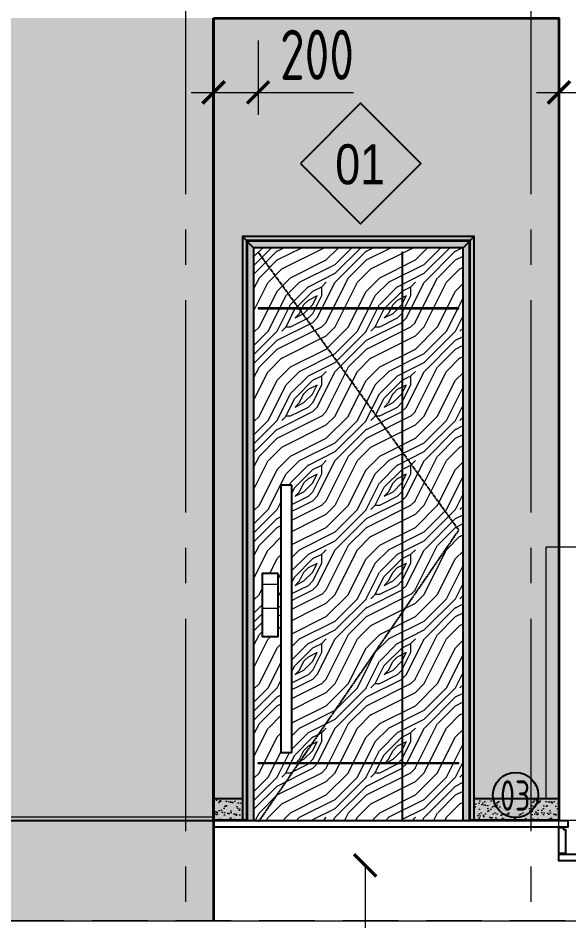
# Model space of a CAD drawing. Header units: millimetres. Extents: x -30697 to 201471, y -29614 to 19378.
# Drawn here: x 181361 to 183834, y 0 to 4050 of the extents above; entities that cross this region are included whole.
import ezdxf
from ezdxf.enums import TextEntityAlignment as Align

# ---------------------------------------------------------------- set-up
doc = ezdxf.new("R2010")
doc.units = ezdxf.units.MM
doc.header["$MEASUREMENT"] = 0
doc.header["$PDMODE"] = 1
for name, pattern in [('1735 X DT-5BR-ELE_04$0$DASHED', [0.75, 0.5, -0.25]), ('1735 X DT-5BR-ELE_04$0$DOT', [6.35, 0, -6.35]), ('1735 X DT-5BR-ELE_04$0$HIDDEN', [0.375, 0.25, -0.125]), ('1735 X DT-5BR-ELE_04$0$LXA-174-RMC-JD-410-DD$0$HIDDEN', [0.375, 0.25, -0.125]), ('CENTER', [2, 1.25, -0.25, 0.25, -0.25]), ('CENTER2', [28.575, 19.05, -3.175, 3.175, -3.175])]:
    doc.linetypes.add(name, pattern=pattern)
for name, color, linetype, lineweight in [('03--GRID', 252, 'CENTER2', 5), ('05--LEADER', 8, 'Continuous', 13), ('05--TEXT-2', 2, 'Continuous', 25), ('07--DIM-2', 2, 'Continuous', 25), ('08--TAG REF', 7, 'Continuous', 25), ('1735 X DT-5BR-ELE_04$0$04--HATCH WALL FINISH', 8, 'Continuous', 13), ('1735 X DT-5BR-ELE_04$0$04--HATCH-2', 8, 'Continuous', 9), ('1735 X DT-5BR-ELE_04$0$06--LINE-1', 9, 'Continuous', 18), ('1735 X DT-5BR-ELE_04$0$06--LINE-2', 2, 'Continuous', 25), ('1735 X DT-5BR-ELE_04$0$06--LINE-3', 3, 'Continuous', 35), ('1735 X DT-5BR-ELE_04$0$07--DIM-2', 2, 'Continuous', 25), ('1735 X DT-5BR-ELE_04$0$ID-HATCH-1', 252, 'Continuous', 0), ('1735 X DT-5BR-ELE_04$0$L--DOORS-2', 2, 'Continuous', 25), ('1735 X DT-5BR-ELE_04$0$L--STAIRS-2', 2, 'Continuous', 25), ('1735 X DT-5BR-ELE_04$0$L--STAIRS-HID', 9, '1735 X DT-5BR-ELE_04$0$HIDDEN', 18), ('1735 X DT-5BR-ELE_04$0$M--TILING-2', 9, 'Continuous', 18), ('1735 X DT-5BR-ELE_04$0$W--ELV-1', 250, '1735 X DT-5BR-ELE_04$0$DASHED', 9), ('1735 X DT-5BR-ELE_04$0$Z--GROOVES', 7, 'Continuous', 9), ('1735 X DT-5BR-ELE_04$0$Z--GROOVES-DUMMY.', 252, 'Continuous', 9)]:
    doc.layers.add(name, color=color, linetype=linetype, lineweight=lineweight)
for name, color, linetype in [('08--WINREF-1', 8, 'Continuous'), ('1735 X DT-5BR-ELE_04$0$0-External Skerting', 1, 'Continuous'), ('1735 X DT-5BR-ELE_04$0$LXA-174-RMC-JD-410-DD$0$MMAC-HIDDEN', 8, '1735 X DT-5BR-ELE_04$0$LXA-174-RMC-JD-410-DD$0$HIDDEN'), ('1735 X DT-5BR-ELE_04$0$Wipeout', 253, '1735 X DT-5BR-ELE_04$0$DOT'), ('1735 X DT-5BR-ELE_04$0$X--Granite', 8, 'Continuous'), ('DOOR NOS.', 9, 'CENTER')]:
    doc.layers.add(name, color=color, linetype=linetype)
doc.layers.add('1735 X DT-5BR-ELE_04$0$00--ORIGIN', color=6, linetype='Continuous', lineweight=0, plot=False)
doc.layers.add('1735 X DT-5BR-ELE_04$0$L--SHADE-1', color=7, linetype='Continuous', lineweight=20, true_color=0xf5f5f5)
doc.styles.add('Ariel', font='arial.ttf', dxfattribs={"width": 0.8})
doc.styles.add('format font', font='arial.ttf')
doc.styles.add('ISO', font='isocp2.shx', dxfattribs={"width": 0.8})
doc.dimstyles.new('1-100_AR', dxfattribs={"dimtxt": 225, "dimasz": 100, "dimexe": 100, "dimexo": 100, "dimgap": 0, "dimtad": 0, "dimzin": 12, "dimdsep": 46, "dimtxsty": 'ISO', "dimblk": 'ARCHTICK', "dimcen": 100, "dimdle": 100, "dimclrd": 8, "dimclre": 9, "dimclrt": 2, "dimadec": 0, "dimazin": 0, "dimtfac": 1, "dimtmove": 0, "dimatfit": 2, "dimldrblk": 'ARCHTICK', "dimfxl": 1, "dimtvp": 0.75, "dimtolj": 1, "dimtzin": 12, "dimlwd": 9, "dimlwe": 9, "dimarcsym": 0})
doc.dimstyles.new('Copy of 1-100_AR LEADER', dxfattribs={"dimtxt": 200, "dimasz": 100, "dimexe": 100, "dimexo": 100, "dimgap": 0, "dimtad": 0, "dimdec": 0, "dimzin": 12, "dimdsep": 46, "dimtxsty": 'ISO', "dimcen": 150, "dimdle": 100, "dimclrd": 8, "dimclre": 9, "dimclrt": 2, "dimadec": 0, "dimazin": 0, "dimtfac": 1, "dimtdec": 0, "dimtmove": 0, "dimatfit": 2, "dimfxl": 1, "dimtvp": 0.75, "dimtolj": 1, "dimtzin": 12, "dimlwd": 9, "dimlwe": 9, "dimarcsym": 0})

# ---------------------------------------------------------------- blocks, each defined once
blk = doc.blocks.new('*U515')
at = {"layer": '1735 X DT-5BR-ELE_04$0$Z--GROOVES-DUMMY.', "ltscale": 25, "transparency": 33554623}
h = blk.add_hatch(color=256, dxfattribs=at)
h.dxf.hatch_style = 1
h.paths.add_polyline_path([(0, 15), (0, 0), (950, 0), (950, 15)])
at = {"layer": '1735 X DT-5BR-ELE_04$0$Z--GROOVES', "ltscale": 25}
blk.add_lwpolyline([(0, 15), (0, 0), (950, 0), (950, 15)], close=True, dxfattribs=at)
blk = doc.blocks.new('*U528')
for points in [[(290, 150), (-7, 150), (-10, 147), (-10, 120), (290, 120)], [(10, 119), (10, 109.8), (0, 109.8), (0, 2), (30, 2), (30, 119)]]:
    blk.add_lwpolyline(points, close=True)
blk = doc.blocks.new('*U530')
for points in [[(1580, 150), (-7, 150), (-10, 147), (-10, 120), (1580, 120)], [(10, 119), (10, 109.8), (0, 109.8), (0, 2), (30, 2), (30, 119)]]:
    blk.add_lwpolyline(points, close=True)
blk = doc.blocks.new('1735 X DT-5BR-ELE_04$0$MAJLIS DOOR FRONT')
at = {"layer": '1735 X DT-5BR-ELE_04$0$04--HATCH WALL FINISH'}
h = blk.add_hatch(dxfattribs=at)
h.set_pattern_fill('WOOD8', color=251, scale=120, pattern_type=2)
h.set_pattern_definition([(349.6952, (-1039.443, 8343.477), (720.000115, -119.999385), [13.4164, -1328.2243]), (360, (-1026.24, 8341.08), (120, 120), [13.2, -106.8]), (18.4349, (-1013.043, 8341.077), (240.00005, 119.9998), [11.3842, -368.089]), (172.875, (-1002.243, 8344.677), (840.000046, -119.999794), [9.6748, -957.7962]), (174.8056, (-1011.843, 8345.877), (1200.00008, -119.999427), [13.2545, -1312.1888]), (194.0362, (-1025.043, 8347.077), (-360.00007, -119.99977), [14.8432, -479.9294]), (9.4623, (-1029.843, 8343.477), (600.00009, 119.999777), [7.2994, -722.6322]), (353.6598, (-1022.643, 8344.677), (-959.999928, 120.00019), [10.8665, -1075.7797]), (185.7106, (-1011.843, 8343.477), (-1079.99993, -120.000158), [12.0599, -1193.9252]), (168.6901, (-1023.843, 8342.277), (480.00009, -119.99972), [6.1188, -605.7635]), (354.8056, (-1050.243, 8342.277), (-1200.00008, 119.999427), [13.2545, -1312.1888]), (348.6901, (-1037.043, 8341.077), (-480.00009, 119.99972), [12.2376, -599.6447]), (360, (-1025.04, 8338.68), (120, 120), [14.4, -105.6]), (20.556, (-1010.643, 8338.677), (600.00022, 239.99952), [10.2528, -1015.0277]), (3.8141, (-1001.043, 8342.2774), (1679.999921, 120.000735), [18.04, -1785.9556]), (354.8056, (-983.043, 8343.477), (-1200.00008, 119.999427), [13.2545, -1312.1888]), (360, (-969.84, 8342.28), (120, 120), [13.2, -106.8]), (5.1944, (-1076.643, 8342.277), (1200.00008, 119.999427), [13.2545, -1312.1888]), (354.8056, (-1063.443, 8343.477), (-1200.00008, 119.999427), [13.2545, -1312.1888]), (360, (-1076.64, 8344.68), (120, 120), [7.2, -112.8]), (5.1944, (-1069.443, 8344.677), (1200.00008, 119.999427), [13.2545, -1312.1888]), (360, (-1056.24, 8345.88), (120, 120), [12, -108]), (10.3048, (-1044.243, 8345.877), (-720.000115, -119.999385), [13.4164, -1328.2243]), (5.1944, (-1031.043, 8348.277), (1200.00008, 119.999427), [13.2545, -1312.1888]), (354.8056, (-1017.843, 8349.477), (-1200.00008, 119.999427), [13.2545, -1312.1888]), (354.8056, (-1004.643, 8348.277), (-1200.00008, 119.999427), [13.2545, -1312.1888]), (351.8699, (-991.443, 8347.077), (-719.999973, 119.999923), [16.9705, -831.5575]), (360, (-974.64, 8344.68), (120, 120), [18, -102]), (347.4712, (-979.443, 8272.677), (600.000038, -119.999952), [11.0634, -1095.2819]), (354.2894, (-968.643, 8270.277), (-1079.99993, 120.000158), [12.0599, -1193.9252]), (8.1301, (-979.443, 8272.677), (719.999973, 119.999923), [8.4853, -840.0428]), (9.4623, (-971.043, 8273.877), (600.00009, 119.999777), [14.5986, -715.3328]), (360, (-1076.64, 8276.28), (120, 120), [14.4, -105.6]), (350.5377, (-1062.243, 8276.277), (-600.00009, 119.999777), [7.2994, -722.6322]), (201.8014, (-1055.043, 8275.077), (360.00003, 119.99999), [6.4622, -639.7576]), (192.9946, (-1061.043, 8272.677), (1080.000092, 239.999709), [16.01, -1584.9896]), (352.875, (-966.243, 8272.677), (-840.000046, 119.999794), [9.6748, -957.7962]), (7.125, (-966.243, 8272.677), (840.000046, 119.999794), [9.6748, -957.7962]), (360, (-1076.64, 8273.88), (120, 120), [9.6, -110.4]), (194.0362, (-1067.043, 8273.877), (-360.00007, -119.99977), [9.8954, -484.8773]), (356.6335, (-1050.243, 8277.4774), (-1919.999919, 120.001316), [20.4353, -2023.0912]), (357.7094, (-1029.843, 8276.2774), (-2880.0000155, 119.9994904), [30.024, -2972.375]), (3.1798, (-999.843, 8275.0774), (2040.00006, 119.998925), [21.6334, -2141.6975]), (9.4623, (-978.243, 8276.277), (600.00009, 119.999777), [21.898, -708.0336]), (10.3048, (-1076.643, 8265.477), (-720.000115, -119.999385), [13.4164, -1328.2243]), (15.9454, (-1063.443, 8267.877), (-480.000015, -119.999987), [17.4722, -856.141]), (360, (-1046.64, 8272.68), (120, 120), [15.6, -104.4]), (351.8699, (-1031.043, 8272.677), (-719.999973, 119.999923), [16.9705, -831.5575]), (3.5763, (-1014.243, 8270.2774), (1800.0000785, 119.998886), [19.2374, -1904.5088]), (351.2538, (-995.043, 8271.477), (839.99992, -120.000504), [15.7835, -1562.57]), (345.9638, (-979.443, 8269.077), (-360.00007, 119.99977), [14.8432, -479.9294]), (360, (-965.04, 8265.48), (120, 120), [8.4, -111.6]), (174.8056, (-1050.243, 8277.477), (1200.00008, -119.999427), [26.5088, -1298.9345]), (355.2364, (-1076.643, 8284.677), (-1320.000114, 119.998984), [28.8998, -1416.0916]), (360, (-1047.84, 8282.28), (120, 120), [27.6, -92.4]), (4.0856, (-1020.243, 8282.277), (1560.000018, 119.999536), [33.6856, -1650.5946]), (360, (-986.64, 8284.68), (120, 120), [30, -90]), (7.125, (-1076.643, 8259.477), (840.000046, 119.999794), [29.0242, -938.4468]), (6.3402, (-1047.843, 8263.077), (959.999928, 120.00019), [21.733, -1064.9132]), (357.5104, (-1026.243, 8265.4774), (-2639.9999376, 120.002144), [27.626, -2734.9814]), (353.4802, (-998.6432, 8264.2774), (-3119.999975, 359.999943), [42.2734, -4185.0662]), (3.0128, (-1076.643, 8337.4774), (2160.0000014, 120.0004926), [22.8316, -2260.3242]), (351.8699, (-1053.843, 8338.677), (-719.999973, 119.999923), [25.4558, -823.0723]), (357.6141, (-1028.643, 8335.0774), (-2760.000063, 119.9979325), [28.825, -2853.6739]), (10.6197, (-999.843, 8333.8774), (-1319.9998086, -240.00097), [19.5346, -1933.9238]), (360, (-980.64, 8337.48), (120, 120), [24, -96]), (356.8202, (-1076.643, 8351.8774), (-2040.00006, 119.998925), [21.6334, -2141.6975]), (6.009, (-1055.043, 8350.6774), (-1199.99997, -119.999918), [22.926, -2269.6708]), (6.7098, (-1032.243, 8353.0774), (-1080.00012, -119.999266), [20.5406, -2033.5284]), (354.2894, (-1011.843, 8355.477), (-1079.99993, 120.000158), [24.1198, -1181.8654]), (347.9052, (-987.843, 8353.077), (-1079.999832, 240.000808), [17.1814, -1700.9572]), (9.4623, (-971.043, 8349.477), (600.00009, 119.999777), [14.5986, -715.3328]), (3.8141, (-1076.643, 8329.0774), (1679.999921, 120.000735), [18.04, -1785.9556]), (347.1957, (-1058.643, 8330.2774), (-1559.9997416, 360.0008865), [27.0732, -2680.2502]), (360, (-1032.24, 8324.28), (120, 120), [30, -90]), (5.4403, (-1002.243, 8324.2774), (-1320.0000375, -119.9992045), [25.314, -2506.0888]), (6.7098, (-977.043, 8326.6774), (-1080.00012, -119.999266), [20.5406, -2033.5284]), (360, (-1076.64, 8360.28), (120, 120), [20.4, -99.6]), (8.1301, (-1056.243, 8360.277), (719.999973, 119.999923), [33.9412, -814.587]), (357.6141, (-1022.643, 8365.0774), (-2760.000063, 119.9979325), [28.825, -2853.6739]), (354.4725, (-993.8432, 8363.8774), (2520.0002063, -239.9982456), [37.3738, -3700.005]), (6.8428, (-1076.643, 8251.0774), (-2039.999924, -240.0009598), [30.2153, -2991.3076]), (360, (-1046.64, 8254.68), (120, 120), [33.6, -86.4]), (356.3478, (-1013.0432, 8254.6774), (-3720.0001131, 239.9984758), [56.5147, -5594.9629]), (360, (-1076.64, 8293.08), (120, 120), [28.8, -91.2]), (4.7636, (-1047.843, 8293.077), (1320.000114, 119.998984), [28.8998, -1416.0916]), (358.1524, (-1019.0432, 8295.4774), (-3600.0000557, 119.9993208), [37.2193, -3684.7157]), (357.2737, (-981.843, 8294.2774), (-2400.0000354, 119.999522), [25.2286, -2497.627]), (354.8056, (-1076.643, 8312.277), (-1200.00008, 119.999427), [26.5088, -1298.9345]), (360, (-1050.24, 8309.88), (120, 120), [38.4, -81.6]), (1.9092, (-1011.8432, 8309.8774), (3479.9998838, 120.002909), [36.02, -3565.9794]), (3.5763, (-975.843, 8311.0774), (1800.0000785, 119.998886), [19.2374, -1904.5088])])
h.paths.add_polyline_path([(970, 2570), (1020, 2620), (-20, 2620), (30, 2570)])
h = blk.add_hatch(dxfattribs=at)
h.set_pattern_fill('WOOD8', color=251, scale=120, angle=90, pattern_type=2)
h.set_pattern_definition([(79.6952, (-5743.693, 176.5), (119.999385, 720.000115), [13.4164, -1328.2243]), (90, (-5741.29, 189.7), (-120, 120), [13.2, -106.8]), (108.4349, (-5741.293, 202.9), (-119.9998, 240.00005), [11.3842, -368.089]), (262.875, (-5744.893, 213.7), (119.999794, 840.000046), [9.6748, -957.7962]), (264.8056, (-5746.093, 204.1), (119.999427, 1200.00008), [13.2545, -1312.1888]), (284.0362, (-5747.293, 190.9), (119.99977, -360.00007), [14.8432, -479.9294]), (99.4623, (-5743.693, 186.1), (-119.999777, 600.00009), [7.2994, -722.6322]), (83.6598, (-5744.893, 193.3), (-120.00019, -959.999928), [10.8665, -1075.7797]), (275.7106, (-5743.693, 204.1), (120.000158, -1079.99993), [12.0599, -1193.9252]), (258.6901, (-5742.493, 192.1), (119.99972, 480.00009), [6.1188, -605.7635]), (84.8056, (-5742.493, 165.7), (-119.999427, -1200.00008), [13.2545, -1312.1888]), (78.6901, (-5741.293, 178.9), (-119.99972, -480.00009), [12.2376, -599.6447]), (90, (-5738.89, 190.9), (-120, 120), [14.4, -105.6]), (110.556, (-5738.893, 205.3), (-239.99952, 600.00022), [10.2528, -1015.0277]), (93.8141, (-5742.493, 214.9), (-120.000735, 1679.999921), [18.04, -1785.9556]), (84.8056, (-5743.693, 232.9), (-119.999427, -1200.00008), [13.2545, -1312.1888]), (90, (-5742.49, 246.1), (-120, 120), [13.2, -106.8]), (95.1944, (-5742.493, 139.3), (-119.999427, 1200.00008), [13.2545, -1312.1888]), (84.8056, (-5743.693, 152.5), (-119.999427, -1200.00008), [13.2545, -1312.1888]), (90, (-5744.89, 139.3), (-120, 120), [7.2, -112.8]), (95.1944, (-5744.893, 146.5), (-119.999427, 1200.00008), [13.2545, -1312.1888]), (90, (-5746.09, 159.7), (-120, 120), [12, -108]), (100.3048, (-5746.093, 171.7), (119.999385, -720.000115), [13.4164, -1328.2243]), (95.1944, (-5748.493, 184.9), (-119.999427, 1200.00008), [13.2545, -1312.1888]), (84.8056, (-5749.693, 198.1), (-119.999427, -1200.00008), [13.2545, -1312.1888]), (84.8056, (-5748.493, 211.3), (-119.999427, -1200.00008), [13.2545, -1312.1888]), (81.8699, (-5747.293, 224.5), (-119.999923, -719.999973), [16.9705, -831.5575]), (90, (-5744.89, 241.3), (-120, 120), [18, -102]), (77.4712, (-5672.893, 236.5), (119.999952, 600.000038), [11.0634, -1095.2819]), (84.2894, (-5670.493, 247.3), (-120.000158, -1079.99993), [12.0599, -1193.9252]), (98.1301, (-5672.893, 236.5), (-119.999923, 719.999973), [8.4853, -840.0428]), (99.4623, (-5674.093, 244.9), (-119.999777, 600.00009), [14.5986, -715.3328]), (90, (-5676.49, 139.3), (-120, 120), [14.4, -105.6]), (80.5377, (-5676.493, 153.7), (-119.999777, -600.00009), [7.2994, -722.6322]), (291.8014, (-5675.293, 160.9), (-119.99999, 360.00003), [6.4622, -639.7576]), (282.9946, (-5672.893, 154.9), (-239.999709, 1080.000092), [16.01, -1584.9896]), (82.875, (-5672.893, 249.7), (-119.999794, -840.000046), [9.6748, -957.7962]), (97.125, (-5672.893, 249.7), (-119.999794, 840.000046), [9.6748, -957.7962]), (90, (-5674.09, 139.3), (-120, 120), [9.6, -110.4]), (284.0362, (-5674.093, 148.9), (119.99977, -360.00007), [9.8954, -484.8773]), (86.6335, (-5677.693, 165.7), (-120.001316, -1919.999919), [20.4353, -2023.0912]), (87.7094, (-5676.493, 186.1), (-119.9994904, -2880.0000155), [30.024, -2972.375]), (93.1798, (-5675.293, 216.1), (-119.998925, 2040.00006), [21.6334, -2141.6975]), (99.4623, (-5676.493, 237.7), (-119.999777, 600.00009), [21.898, -708.0336]), (100.3048, (-5665.693, 139.3), (119.999385, -720.000115), [13.4164, -1328.2243]), (105.9454, (-5668.093, 152.5), (119.999987, -480.000015), [17.4722, -856.141]), (90, (-5672.89, 169.3), (-120, 120), [15.6, -104.4]), (81.8699, (-5672.893, 184.9), (-119.999923, -719.999973), [16.9705, -831.5575]), (93.5763, (-5670.493, 201.7), (-119.998886, 1800.0000785), [19.2374, -1904.5088]), (81.2538, (-5671.693, 220.9), (120.000504, 839.99992), [15.7835, -1562.57]), (75.9638, (-5669.293, 236.5), (-119.99977, -360.00007), [14.8432, -479.9294]), (90, (-5665.69, 250.9), (-120, 120), [8.4, -111.6]), (264.8056, (-5677.693, 165.7), (119.999427, 1200.00008), [26.5088, -1298.9345]), (85.2364, (-5684.893, 139.3), (-119.998984, -1320.000114), [28.8998, -1416.0916]), (90, (-5682.49, 168.1), (-120, 120), [27.6, -92.4]), (94.0856, (-5682.493, 195.7), (-119.999536, 1560.000018), [33.6856, -1650.5946]), (90, (-5684.89, 229.3), (-120, 120), [30, -90]), (97.125, (-5659.693, 139.3), (-119.999794, 840.000046), [29.0242, -938.4468]), (96.3402, (-5663.293, 168.1), (-120.00019, 959.999928), [21.733, -1064.9132]), (87.5104, (-5665.693, 189.7), (-120.002144, -2639.9999376), [27.626, -2734.9814]), (83.4802, (-5664.493, 217.3), (-359.999943, -3119.9999749), [42.2734, -4185.0662]), (93.0128, (-5737.693, 139.3), (-120.0004926, 2160.0000014), [22.8316, -2260.3242]), (81.8699, (-5738.893, 162.1), (-119.999923, -719.999973), [25.4558, -823.0723]), (87.6141, (-5735.293, 187.3), (-119.9979325, -2760.000063), [28.825, -2853.6739]), (100.6197, (-5734.093, 216.1), (240.00097, -1319.9998086), [19.5346, -1933.9238]), (90, (-5737.69, 235.3), (-120, 120), [24, -96]), (86.8202, (-5752.093, 139.3), (-119.998925, -2040.00006), [21.6334, -2141.6975]), (96.009, (-5750.893, 160.9), (119.999918, -1199.99997), [22.926, -2269.6708]), (96.7098, (-5753.293, 183.7), (119.999266, -1080.00012), [20.5406, -2033.5284]), (84.2894, (-5755.693, 204.1), (-120.000158, -1079.99993), [24.1198, -1181.8654]), (77.9052, (-5753.293, 228.1), (-240.000808, -1079.999832), [17.1814, -1700.9572]), (99.4623, (-5749.693, 244.9), (-119.999777, 600.00009), [14.5986, -715.3328]), (93.8141, (-5729.293, 139.3), (-120.000735, 1679.999921), [18.04, -1785.9556]), (77.1957, (-5730.493, 157.3), (-360.0008865, -1559.9997416), [27.0732, -2680.2502]), (90, (-5724.49, 183.7), (-120, 120), [30, -90]), (95.4403, (-5724.493, 213.7), (119.9992045, -1320.0000375), [25.314, -2506.0888]), (96.7098, (-5726.893, 238.9), (119.999266, -1080.00012), [20.5406, -2033.5284]), (90, (-5760.49, 139.3), (-120, 120), [20.4, -99.6]), (98.1301, (-5760.493, 159.7), (-119.999923, 719.999973), [33.9412, -814.587]), (87.6141, (-5765.293, 193.3), (-119.9979325, -2760.000063), [28.825, -2853.6739]), (84.4725, (-5764.093, 222.1), (239.9982456, 2520.0002063), [37.3738, -3700.005]), (96.8428, (-5651.293, 139.3), (240.0009598, -2039.999924), [30.2153, -2991.3076]), (90, (-5654.89, 169.3), (-120, 120), [33.6, -86.4]), (86.3478, (-5654.8929, 202.9), (-239.9984758, -3720.0001131), [56.5147, -5594.9629]), (90, (-5693.29, 139.3), (-120, 120), [28.8, -91.2]), (94.7636, (-5693.293, 168.1), (-119.998984, 1320.000114), [28.8998, -1416.0916]), (88.1524, (-5695.693, 196.9), (-119.9993208, -3600.0000557), [37.2193, -3684.7157]), (87.2737, (-5694.493, 234.1), (-119.999522, -2400.0000354), [25.2286, -2497.627]), (84.8056, (-5712.493, 139.3), (-119.999427, -1200.00008), [26.5088, -1298.9345]), (90, (-5710.09, 165.7), (-120, 120), [38.4, -81.6]), (91.9092, (-5710.093, 204.1), (-120.002909, 3479.9998838), [36.02, -3565.9794]), (93.5763, (-5711.293, 240.1), (-119.998886, 1800.0000785), [19.2374, -1904.5088])])
h.paths.add_polyline_path([(30, 2570), (-20, 2620), (-20, 0), (30, 0)])
h = blk.add_hatch(dxfattribs=at)
h.set_pattern_fill('WOOD8', color=251, scale=120, angle=90, pattern_type=2)
h.set_pattern_definition([(79.6952, (-5843.693, 176.5), (119.999385, 720.000115), [13.4164, -1328.2243]), (90, (-5841.29, 189.7), (-120, 120), [13.2, -106.8]), (108.4349, (-5841.293, 202.9), (-119.9998, 240.00005), [11.3842, -368.089]), (262.875, (-5844.893, 213.7), (119.999794, 840.000046), [9.6748, -957.7962]), (264.8056, (-5846.093, 204.1), (119.999427, 1200.00008), [13.2545, -1312.1888]), (284.0362, (-5847.293, 190.9), (119.99977, -360.00007), [14.8432, -479.9294]), (99.4623, (-5843.693, 186.1), (-119.999777, 600.000093), [7.2994, -722.6322]), (83.6598, (-5844.893, 193.3), (-120.00019, -959.999928), [10.8665, -1075.7797]), (275.7106, (-5843.693, 204.1), (120.000158, -1079.99993), [12.0599, -1193.9252]), (258.6901, (-5842.493, 192.1), (119.999716, 480.00009), [6.1188, -605.7635]), (84.8056, (-5842.493, 165.7), (-119.999427, -1200.00008), [13.2545, -1312.1888]), (78.6901, (-5841.293, 178.9), (-119.999716, -480.00009), [12.2376, -599.6447]), (90, (-5838.89, 190.9), (-120, 120), [14.4, -105.6]), (110.556, (-5838.893, 205.3), (-239.99952, 600.00022), [10.2528, -1015.0277]), (93.8141, (-5842.493, 214.9), (-120.000735, 1679.999921), [18.04, -1785.9556]), (84.8056, (-5843.693, 232.9), (-119.999427, -1200.00008), [13.2545, -1312.1888]), (90, (-5842.49, 246.1), (-120, 120), [13.2, -106.8]), (95.1944, (-5842.493, 139.3), (-119.999427, 1200.00008), [13.2545, -1312.1888]), (84.8056, (-5843.693, 152.5), (-119.999427, -1200.00008), [13.2545, -1312.1888]), (90, (-5844.89, 139.3), (-120, 120), [7.2, -112.8]), (95.1944, (-5844.893, 146.5), (-119.999427, 1200.00008), [13.2545, -1312.1888]), (90, (-5846.09, 159.7), (-120, 120), [12, -108]), (100.3048, (-5846.093, 171.7), (119.999385, -720.000115), [13.4164, -1328.2243]), (95.1944, (-5848.493, 184.9), (-119.999427, 1200.00008), [13.2545, -1312.1888]), (84.8056, (-5849.693, 198.1), (-119.999427, -1200.00008), [13.2545, -1312.1888]), (84.8056, (-5848.493, 211.3), (-119.999427, -1200.00008), [13.2545, -1312.1888]), (81.8699, (-5847.293, 224.5), (-119.999923, -719.999973), [16.9705, -831.5575]), (90, (-5844.89, 241.3), (-120, 120), [18, -102]), (77.4712, (-5772.893, 236.5), (119.999952, 600.000038), [11.0634, -1095.2819]), (84.2894, (-5770.493, 247.3), (-120.000158, -1079.99993), [12.0599, -1193.9252]), (98.1301, (-5772.893, 236.5), (-119.999923, 719.999973), [8.4853, -840.0428]), (99.4623, (-5774.093, 244.9), (-119.999777, 600.000093), [14.5986, -715.3328]), (90, (-5776.49, 139.3), (-120, 120), [14.4, -105.6]), (80.5377, (-5776.493, 153.7), (-119.999777, -600.000093), [7.2994, -722.6322]), (291.8014, (-5775.293, 160.9), (-119.99999, 360.00003), [6.4622, -639.7576]), (282.9946, (-5772.893, 154.9), (-239.999709, 1080.000092), [16.01, -1584.9896]), (82.875, (-5772.893, 249.7), (-119.999794, -840.000046), [9.6748, -957.7962]), (97.125, (-5772.893, 249.7), (-119.999794, 840.000046), [9.6748, -957.7962]), (90, (-5774.09, 139.3), (-120, 120), [9.6, -110.4]), (284.0362, (-5774.093, 148.9), (119.99977, -360.00007), [9.8954, -484.8773]), (86.6335, (-5777.693, 165.7), (-120.0013156, -1919.9999186), [20.4353, -2023.0912]), (87.7094, (-5776.493, 186.1), (-119.9994904, -2880.0000155), [30.024, -2972.375]), (93.1798, (-5775.293, 216.1), (-119.998925, 2040.0000603), [21.6334, -2141.6975]), (99.4623, (-5776.493, 237.7), (-119.999777, 600.000093), [21.898, -708.0336]), (100.3048, (-5765.693, 139.3), (119.999385, -720.000115), [13.4164, -1328.2243]), (105.9454, (-5768.093, 152.5), (119.999987, -480.000015), [17.4722, -856.141]), (90, (-5772.89, 169.3), (-120, 120), [15.6, -104.4]), (81.8699, (-5772.893, 184.9), (-119.999923, -719.999973), [16.9705, -831.5575]), (93.5763, (-5770.493, 201.7), (-119.998886, 1800.0000785), [19.2374, -1904.5088]), (81.2538, (-5771.693, 220.9), (120.000504, 839.99992), [15.7835, -1562.57]), (75.9638, (-5769.293, 236.5), (-119.99977, -360.00007), [14.8432, -479.9294]), (90, (-5765.69, 250.9), (-120, 120), [8.4, -111.6]), (264.8056, (-5777.693, 165.7), (119.999427, 1200.00008), [26.5088, -1298.9345]), (85.2364, (-5784.893, 139.3), (-119.998984, -1320.000114), [28.8998, -1416.0916]), (90, (-5782.49, 168.1), (-120, 120), [27.6, -92.4]), (94.0856, (-5782.493, 195.7), (-119.999536, 1560.000018), [33.6856, -1650.5946]), (90, (-5784.89, 229.3), (-120, 120), [30, -90]), (97.125, (-5759.693, 139.3), (-119.999794, 840.000046), [29.0242, -938.4468]), (96.3402, (-5763.293, 168.1), (-120.00019, 959.999928), [21.733, -1064.9132]), (87.5104, (-5765.693, 189.7), (-120.002144, -2639.9999376), [27.626, -2734.9814]), (83.4802, (-5764.493, 217.3), (-359.999943, -3119.9999749), [42.2734, -4185.0662]), (93.0128, (-5837.693, 139.3), (-120.0004926, 2160.0000014), [22.8316, -2260.3242]), (81.8699, (-5838.893, 162.1), (-119.999923, -719.999973), [25.4558, -823.0723]), (87.6141, (-5835.293, 187.3), (-119.9979325, -2760.000063), [28.825, -2853.6739]), (100.6197, (-5834.093, 216.1), (240.00097, -1319.9998086), [19.5346, -1933.9238]), (90, (-5837.69, 235.3), (-120, 120), [24, -96]), (86.8202, (-5852.093, 139.3), (-119.998925, -2040.0000603), [21.6334, -2141.6975]), (96.009, (-5850.893, 160.9), (119.999918, -1199.99997), [22.926, -2269.6708]), (96.7098, (-5853.293, 183.7), (119.999266, -1080.00012), [20.5406, -2033.5284]), (84.2894, (-5855.693, 204.1), (-120.000158, -1079.99993), [24.1198, -1181.8654]), (77.9052, (-5853.293, 228.1), (-240.000808, -1079.999832), [17.1814, -1700.9572]), (99.4623, (-5849.693, 244.9), (-119.999777, 600.000093), [14.5986, -715.3328]), (93.8141, (-5829.293, 139.3), (-120.000735, 1679.999921), [18.04, -1785.9556]), (77.1957, (-5830.493, 157.3), (-360.0008865, -1559.9997416), [27.0732, -2680.2502]), (90, (-5824.49, 183.7), (-120, 120), [30, -90]), (95.4403, (-5824.493, 213.7), (119.9992045, -1320.0000375), [25.314, -2506.0888]), (96.7098, (-5826.893, 238.9), (119.999266, -1080.00012), [20.5406, -2033.5284]), (90, (-5860.49, 139.3), (-120, 120), [20.4, -99.6]), (98.1301, (-5860.493, 159.7), (-119.999923, 719.999973), [33.9412, -814.587]), (87.6141, (-5865.293, 193.3), (-119.9979325, -2760.000063), [28.825, -2853.6739]), (84.4725, (-5864.093, 222.1), (239.9982456, 2520.0002063), [37.3738, -3700.005]), (96.8428, (-5751.293, 139.3), (240.0009598, -2039.999924), [30.2153, -2991.3076]), (90, (-5754.89, 169.3), (-120, 120), [33.6, -86.4]), (86.3478, (-5754.8929, 202.9), (-239.9984758, -3720.0001131), [56.5147, -5594.9629]), (90, (-5793.29, 139.3), (-120, 120), [28.8, -91.2]), (94.7636, (-5793.293, 168.1), (-119.998984, 1320.000114), [28.8998, -1416.0916]), (88.1524, (-5795.693, 196.9), (-119.9993208, -3600.0000557), [37.2193, -3684.7157]), (87.2737, (-5794.493, 234.1), (-119.999522, -2400.0000354), [25.2286, -2497.627]), (84.8056, (-5812.493, 139.3), (-119.999427, -1200.00008), [26.5088, -1298.9345]), (90, (-5810.09, 165.7), (-120, 120), [38.4, -81.6]), (91.9092, (-5810.093, 204.1), (-120.002909, 3479.9998838), [36.02, -3565.9794]), (93.5763, (-5811.293, 240.1), (-119.998886, 1800.0000785), [19.2374, -1904.5088])])
h.paths.add_polyline_path([(970, 2570), (1014.7, 2614.7), (1020, 0), (970, 0)])
at = {"layer": '1735 X DT-5BR-ELE_04$0$04--HATCH-2', "transparency": 33554661}
h = blk.add_hatch(dxfattribs=at)
h.set_pattern_fill('WOODFACE', color=256, scale=400, pattern_type=2)
h.set_pattern_definition([(0, (-5835.9, -2535.2), (400, 400), [20, -380]), (90, (-5675.9, -2395.2), (-400, 400), [40, -360]), (45, (-5755.9, -2435.18), (4e-14, 400), [28.28, -84.84, 28.28, -56.56, 198, -169.7254]), (45, (-5855.9, -2555.18), (4e-14, 400), [28.284, -56.568, 28.284, -452.549]), (45, (-5715.9, -2515.18), (4e-14, 400), [28.284, -537.401]), (45, (-5675.9, -2535.18), (4e-14, 400), [28.284, -537.401]), (45, (-5735.9, -2495.18), (4e-14, 400), [28.284, -537.401]), (45, (-5755.9, -2475.18), (4e-14, 400), [56.568, -509.117]), (45, (-5655.9, -2175.18), (4e-14, 400), [56.568, -509.117]), (45, (-5795.9, -2455.18), (4e-14, 400), [113.136, -452.55]), (45, (-5815.9, -2435.18), (4e-14, 400), [113.136, -452.55]), (45, (-5555.9, -2315.18), (4e-14, 400), [113.136, -452.55]), (45, (-5835.9, -2395.18), (4e-14, 400), [84.853, -480.833]), (45, (-5915.9, -2335.18), (4e-14, 400), [84.853, -480.833]), (45, (-5875.9, -2375.18), (4e-14, 400), [84.853, -480.833]), (45, (-5615.9, -2255.18), (4e-14, 400), [141.421, -424.264]), (45, (-5655.9, -2235.18), (4e-14, 400), [141.421, -424.264]), (45, (-5615.9, -2335.18), (4e-14, 400), [197.99, -367.696]), (26.565, (-5795.89, -2495.18), (400, 2e-07), [44.721, -849.706]), (26.565, (-5715.89, -2375.18), (400, 2e-07), [44.721, -849.706]), (26.565, (-5735.89, -2415.18), (400, 2e-07), [44.721, -849.706]), (26.565, (-5815.89, -2535.18), (400, 2e-07), [89.443, -804.984]), (26.565, (-5735.89, -2355.18), (400, 2e-07), [134.164, -760.263]), (26.565, (-5775.89, -2335.18), (400, 2e-07), [178.885, -715.542]), (26.565, (-5815.89, -2315.18), (400, 2e-07), [178.885, -715.542]), (26.565, (-5875.89, -2195.18), (400, 2e-07), [178.885, -715.542]), (26.565, (-5875.89, -2235.18), (400, 2e-07), [223.607, -670.82]), (26.565, (-5855.89, -2275.18), (400, 2e-07), [223.607, -670.82]), (63.435, (-5715.89, -2435.18), (2e-08, 400), [44.721, -849.706]), (63.435, (-5775.89, -2475.18), (2e-08, 400), [44.721, -849.706]), (63.435, (-5835.89, -2535.18), (2e-08, 400), [89.443, -804.984]), (63.435, (-5715.89, -2475.18), (2e-08, 400), [89.443, -804.984]), (63.435, (-5875.89, -2555.18), (2e-08, 400), [134.164, -760.263]), (63.435, (-5915.89, -2555.18), (2e-08, 400), [178.885, -715.542]), (63.435, (-5555.89, -2535.18), (2e-08, 400), [178.885, -715.542]), (63.435, (-5695.89, -2495.18), (2e-08, 400), [178.885, -715.542]), (63.435, (-5615.89, -2535.18), (2e-08, 400), [223.607, -670.82]), (63.435, (-5655.89, -2515.18), (2e-08, 400), [223.607, -670.82])])
h.paths.add_polyline_path([(970, 5), (30, 5), (30, 2570), (970, 2570)])
at = {"layer": '1735 X DT-5BR-ELE_04$0$L--DOORS-2'}
for p, q in [((30, 2570), (-20, 2620)), ((970, 2570), (1020, 2620))]:
    blk.add_line(p, q, dxfattribs=at)
at = {"linetype": 'ByBlock'}
blk.add_wipeout([(202, 1505), (202, 305), (152, 305), (152, 1505)], dxfattribs=at).dxf.layer = '1735 X DT-5BR-ELE_04$0$Wipeout'
at = {"layer": '1735 X DT-5BR-ELE_04$0$06--LINE-1', "linetype": '1735 X DT-5BR-ELE_04$0$HIDDEN'}
blk.add_lwpolyline([(1000, 0), (1000, 2600), (0, 2600), (0, 0)], dxfattribs=at)
at = {"layer": '1735 X DT-5BR-ELE_04$0$L--DOORS-2'}
for points in [[(1020, 0), (1020, 2620), (-20, 2620), (-20, 0)], [(970, 0), (970, 2570), (30, 2570), (30, 0)]]:
    blk.add_lwpolyline(points, dxfattribs=at)
at = {"layer": '1735 X DT-5BR-ELE_04$0$LXA-174-RMC-JD-410-DD$0$MMAC-HIDDEN', "linetype": '1735 X DT-5BR-ELE_04$0$LXA-174-RMC-JD-410-DD$0$HIDDEN'}
blk.add_lwpolyline([(50, 2550), (950, 1303), (50, -7)], dxfattribs=at)
blk.add_wipeout([(139.5, 1108.6), (139.5, 826.3), (67.5, 826.3), (67.5, 1108.6)]).dxf.layer = '1735 X DT-5BR-ELE_04$0$07--DIM-2'
at = {"linetype": 'ByBlock'}
blk.add_wipeout([(50, 2300), (950.2, 2300), (950.2, 2295), (50, 2295)], dxfattribs=at).translate(0, 0, 0).dxf.layer = '1735 X DT-5BR-ELE_04$0$Wipeout'
blk.add_wipeout([(950, 260), (50, 260), (50, 255), (950, 255)], dxfattribs=at).dxf.layer = '1735 X DT-5BR-ELE_04$0$Wipeout'
at = {"layer": '1735 X DT-5BR-ELE_04$0$06--LINE-1', "color": 251}
for p, q in [((139.5, 1058.6), (67.5, 1058.6)), ((139.5, 951.5), (67.5, 951.5))]:
    blk.add_line(p, q, dxfattribs=at)
at = {"layer": '1735 X DT-5BR-ELE_04$0$06--LINE-1', "elevation": 0}
blk.add_lwpolyline([(50, 2300), (50, 2295), (950.2, 2295), (950.2, 2300)], close=True, dxfattribs=at)
at = {"layer": '1735 X DT-5BR-ELE_04$0$06--LINE-1'}
blk.add_lwpolyline([(950, 260), (950, 255), (50, 255), (50, 260)], close=True, dxfattribs=at)
at = {"layer": '1735 X DT-5BR-ELE_04$0$07--DIM-2'}
for points in [[(202, 1505), (152, 1505), (152, 305), (202, 305)], [(139.5, 1108.6), (67.5, 1108.6), (67.5, 826.3), (139.5, 826.3)]]:
    blk.add_lwpolyline(points, close=True, dxfattribs=at)
at = {"linetype": 'ByBlock'}
blk.add_wipeout([(950, 260), (50, 260), (50, 255), (950, 255)], dxfattribs=at).dxf.layer = '1735 X DT-5BR-ELE_04$0$Wipeout'
at = {"layer": '1735 X DT-5BR-ELE_04$0$06--LINE-1'}
blk.add_lwpolyline([(950, 260), (950, 255), (50, 255), (50, 260)], close=True, dxfattribs=at)
at = {"linetype": 'ByBlock'}
blk.add_wipeout([(700, 2550), (700, 5), (695, 5), (695, 2550)], dxfattribs=at).dxf.layer = '1735 X DT-5BR-ELE_04$0$Wipeout'
at = {"layer": '1735 X DT-5BR-ELE_04$0$06--LINE-1'}
blk.add_lwpolyline([(700, 2550), (695, 2550), (695, 5), (700, 5)], close=True, dxfattribs=at)
blk = doc.blocks.new('*U536')
at = {"layer": '1735 X DT-5BR-ELE_04$0$ID-HATCH-1'}
h = blk.add_hatch(dxfattribs=at)
h.set_pattern_fill('AR-SAND', color=250, scale=20, angle=-87.415)
h.set_pattern_definition([(37.5, (-152657.435, -116146.235), (-1.259867, 38.5364754), [0, -30.4, 0, -34, 0, -32.5]), (7.5, (-152657.435, -116146.235), (35.395534, 56.442921), [0, -16.4, 0, -27.4, 0, -10.5]), (327.5, (-152682.035, -116146.235), (62.282837, 0.113181), [0, -10, 0, -36, 0, -47]), (317.5, (-152682.035, -116146.235), (60.122532, 17.553511), [0, -5, 0, -23.6, 0, -27])])
h.paths.add_polyline_path([(0, 100), (130, 100), (130, 0), (0, 0)])
at = {"layer": '1735 X DT-5BR-ELE_04$0$M--TILING-2'}
blk.add_lwpolyline([(0, 100), (130, 100), (130, 0), (0, 0)], close=True, dxfattribs=at)
blk = doc.blocks.new('*U537')
at = {"layer": '1735 X DT-5BR-ELE_04$0$ID-HATCH-1'}
h = blk.add_hatch(dxfattribs=at)
h.set_pattern_fill('AR-SAND', color=250, scale=20, angle=-87.415)
h.set_pattern_definition([(37.5, (-152407.435, -116146.235), (-1.259867, 38.5364754), [0, -30.4, 0, -34, 0, -32.5]), (7.5, (-152407.435, -116146.235), (35.395534, 56.442921), [0, -16.4, 0, -27.4, 0, -10.5]), (327.5, (-152432.035, -116146.235), (62.282837, 0.113181), [0, -10, 0, -36, 0, -47]), (317.5, (-152432.035, -116146.235), (60.122532, 17.553511), [0, -5, 0, -23.6, 0, -27])])
h.paths.add_polyline_path([(0, 100), (380, 100), (380, 0), (0, 0)])
at = {"layer": '1735 X DT-5BR-ELE_04$0$M--TILING-2'}
blk.add_lwpolyline([(0, 100), (380, 100), (380, 0), (0, 0)], close=True, dxfattribs=at)
blk = doc.blocks.new('1735 X DT-5BR-ELE_04')
at = {"layer": '1735 X DT-5BR-ELE_04$0$L--SHADE-1', "transparency": 33554687}
h = blk.add_hatch(color=256, dxfattribs=at)
h.dxf.hatch_style = 1
h.paths.add_polyline_path([(181288.6, 4050), (182238.5, 4050), (182238.5, 460), (181288.6, 460)])
h = blk.add_hatch(color=256, dxfattribs=at)
h.dxf.hatch_style = 1
h.paths.add_polyline_path([(182238.5, 4050), (183788.5, 4050), (183788.5, 450), (183388.5, 450), (183388.5, 3050), (182388.5, 3050), (182388.5, 450), (182238.5, 450)])
h = blk.add_hatch(color=256, dxfattribs=at)
h.dxf.hatch_style = 1
h.paths.add_polyline_path([(174938.5, 0), (182238.5, 0), (182238.5, 450), (174938.5, 450)])
at = {"layer": '1735 X DT-5BR-ELE_04$0$00--ORIGIN'}
for points in [[(174938.5, 0), (182238.5, 0), (182238.5, 450), (174938.5, 450)], [(184088.5, 300), (183788.5, 300), (183788.5, 450), (182238.5, 450), (182238.5, 0), (184388.5, 0), (184388.5, 150), (184088.5, 150)]]:
    blk.add_lwpolyline(points, close=True, dxfattribs=at)
at = {"layer": '1735 X DT-5BR-ELE_04$0$06--LINE-2'}
for p in [(183788.5, 550), (174938.5, 450)]:
    blk.add_line(p, (183788.5, 450), dxfattribs=at)
at = {"layer": '1735 X DT-5BR-ELE_04$0$06--LINE-3'}
blk.add_line((182238.5, 4050), (182238.5, 0), dxfattribs=at)
blk.add_lwpolyline([(182238.5, 4050), (183788.5, 4050), (183788.5, 450), (183388.5, 450), (183388.5, 3050), (182388.5, 3050), (182388.5, 450), (182238.5, 450)], close=True, dxfattribs=at)
at = {"layer": '1735 X DT-5BR-ELE_04$0$L--STAIRS-HID', "ltscale": 300}
blk.add_line((182238.5, 450), (183788.5, 450), dxfattribs=at)
at = {"layer": '1735 X DT-5BR-ELE_04$0$W--ELV-1', "ltscale": 500}
for p, q in [((193772.7, 450), (159342, 450)), ((194318.1, 0), (159342, 0))]:
    blk.add_line(p, q, dxfattribs=at)
at = {"layer": '1735 X DT-5BR-ELE_04$0$L--STAIRS-2', "xscale": -1}
for name, p in [('*U530', (183818.5, 300)), ('*U528', (184078.5, 150))]:
    blk.add_blockref(name, p, dxfattribs=at)
at = {"layer": '1735 X DT-5BR-ELE_04$0$Z--GROOVES-DUMMY.', "ltscale": 25, "rotation": 180}
blk.add_blockref('*U515', (182238.5, 465), dxfattribs=at)
at = {"layer": '1735 X DT-5BR-ELE_04$0$L--SHADE-1'}
blk.add_blockref('1735 X DT-5BR-ELE_04$0$MAJLIS DOOR FRONT', (182388.5, 450), dxfattribs=at)
at = {"layer": '1735 X DT-5BR-ELE_04$0$0-External Skerting'}
for points in [[(182238.5, 449.9), (182238.5, 549.9), (182368.5, 549.9), (182368.5, 449.9)], [(183408.5, 449.9), (183408.5, 549.9), (183788.5, 549.9), (183788.5, 449.9)]]:
    blk.add_lwpolyline(points, dxfattribs=at)
at = {"layer": '1735 X DT-5BR-ELE_04$0$X--Granite', "xscale": -1, "rotation": 180}
for name, p in [('*U536', (182238.5, 549.9)), ('*U537', (183408.5, 549.9))]:
    blk.add_blockref(name, p, dxfattribs=at)
blk = doc.blocks.new('*U19')
at = {"layer": '08--WINREF-1', "color": 2}
blk.add_lwpolyline([(339.4, 0), (0, -339.4), (-339.4, 0), (0, 339.4)], close=True, dxfattribs=at)
at = {"style": 'Ariel', "width": 0.8}
blk.add_attdef('CB-02', text='', height=225, dxfattribs=at).set_placement((2.6, -3.8), align=Align.MIDDLE)
blk = doc.blocks.new('_ArchTick')
at = {"color": 0, "const_width": 0.15}
blk.add_lwpolyline([(-0.5, -0.5), (0.5, 0.5)], dxfattribs=at)
blk = doc.blocks.new('*D88')
at = {"layer": '07--DIM-2', "color": 9, "lineweight": 9, "transparency": 16777216}
for p, q in [((182238.5, 3950), (182238.5, 3616.4)), ((182438.5, 3950), (182438.5, 3616.4))]:
    blk.add_line(p, q, dxfattribs=at)
at = {"layer": '07--DIM-2', "color": 8, "lineweight": 9, "transparency": 16777216}
for p, q in [((182138.5, 3716.4), (182438.5, 3716.4)), ((182438.5, 3716.4), (182867.3, 3716.4))]:
    blk.add_line(p, q, dxfattribs=at)
at = {"layer": 'Defpoints', "color": 0, "transparency": 16777216}
for p in [(182238.5, 4050), (182438.5, 4050), (182438.5, 3716.4)]:
    blk.add_point(p, dxfattribs=at)
at = {"layer": '07--DIM-2', "color": 8, "lineweight": 9, "transparency": 16777216, "xscale": 100, "yscale": 100, "zscale": 100, "rotation": 180}
blk.add_blockref('_ArchTick', (182238.5, 3716.4), dxfattribs=at)
at = {"layer": '07--DIM-2', "color": 8, "lineweight": 9, "transparency": 16777216, "xscale": 100, "yscale": 100, "zscale": 100}
blk.add_blockref('_ArchTick', (182438.5, 3716.4), dxfattribs=at)
at = {"layer": '07--DIM-2', "color": 2, "transparency": 16777216, "insert": (182702.9, 3885.2), "char_height": 225, "attachment_point": 5, "style": 'ISO'}
blk.add_mtext('\\A1;200', dxfattribs=at)
blk = doc.blocks.new('*D89')
at = {"layer": '07--DIM-2', "color": 9, "lineweight": 9, "transparency": 16777216}
for p, q in [((183788.5, 3950), (183788.5, 3616.4)), ((183988.5, 3950), (183988.5, 3616.4))]:
    blk.add_line(p, q, dxfattribs=at)
at = {"layer": '07--DIM-2', "color": 8, "lineweight": 9, "transparency": 16777216}
for p, q in [((183688.5, 3716.4), (183988.5, 3716.4)), ((183988.5, 3716.4), (184417.3, 3716.4))]:
    blk.add_line(p, q, dxfattribs=at)
at = {"layer": 'Defpoints', "color": 0, "transparency": 16777216}
for p in [(183788.5, 4050), (183988.5, 4050), (183988.5, 3716.4)]:
    blk.add_point(p, dxfattribs=at)
at = {"layer": '07--DIM-2', "color": 8, "lineweight": 9, "transparency": 16777216, "xscale": 100, "yscale": 100, "zscale": 100, "rotation": 180}
blk.add_blockref('_ArchTick', (183788.5, 3716.4), dxfattribs=at)
at = {"layer": '07--DIM-2', "color": 8, "lineweight": 9, "transparency": 16777216, "xscale": 100, "yscale": 100, "zscale": 100}
blk.add_blockref('_ArchTick', (183988.5, 3716.4), dxfattribs=at)
at = {"layer": '07--DIM-2', "color": 2, "transparency": 16777216, "insert": (184252.9, 3885.2), "char_height": 225, "attachment_point": 5, "style": 'ISO'}
blk.add_mtext('\\A1;200', dxfattribs=at)
blk = doc.blocks.new('CUSION')
at = {"color": 251}
blk.add_circle((0, 0), 92.1, dxfattribs=at)
at = {"layer": 'DOOR NOS.', "ltscale": 100, "style": 'format font'}
blk.add_attdef('A00', text='', height=100, dxfattribs=at).set_placement((-10.2, -1.9), align=Align.MIDDLE)

msp = doc.modelspace()

# ---------------------------------------------------------------- linework, layer by layer
at = {"layer": '03--GRID', "ltscale": 50}
for p, q in [((182113.547, -1025.464), (182113.547, 10449.646)), ((183663.546, -1025.464), (183663.546, 10449.646))]:
    msp.add_line(p, q, dxfattribs=at)

# ---------------------------------------------------------------- next in the draw order: block references
msp.add_blockref('1735 X DT-5BR-ELE_04', (0, 0))

# ---------------------------------------------------------------- next in the draw order: block references
at = {"layer": '05--TEXT-2'}
ref = msp.add_blockref('CUSION', (183593.911, 564.857), dxfattribs=dict(at, xscale=1.1, yscale=1.1, zscale=1.1))
ref.add_attrib('A00', '03', dxfattribs={"layer": 'DOOR NOS.', "color": 0, "ltscale": 100, "height": 136, "style": 'ISO', "width": 0.8}).set_placement((183592.398, 562.801), align=Align.MIDDLE)
at = {"layer": '08--TAG REF'}
ref = msp.add_blockref('*U19', (182898.304, 3397.338), dxfattribs=dict(at, xscale=-0.7964601769911505, yscale=0.7964601769911505, zscale=0.7964601769911505))
ref.add_attrib('CB-02', '01', dxfattribs={"layer": '0', "height": 179.2035, "style": 'Ariel', "width": 0.8}).set_placement((182896.271, 3394.309), align=Align.MIDDLE)

# ---------------------------------------------------------------- next in the draw order: dimensions: what is measured, and where the dimension line sits
at = {"layer": '07--DIM-2'}
for base, p1, p2, picture, middle in [((182438.547, 3716.443), (182238.547, 4050), (182438.547, 4050), '*D88', (182702.903, 3885.226)), ((183988.546, 3716.443), (183788.547, 4050), (183988.546, 4050), '*D89', (184252.902, 3885.226))]:
    dim = msp.add_linear_dim(base=base, p1=p1, p2=p2, dimstyle='1-100_AR', dxfattribs=at)
    dim.commit()
    dim.dimension.update_dxf_attribs({"geometry": picture, "text_midpoint": middle})

# ---------------------------------------------------------------- next in the draw order: leaders
at = {"layer": '05--LEADER'}
for points, dimstyle in [([(183730.608, 549.941), (183730.608, 1677.549), (186570.32, 1677.549)], 'Copy of 1-100_AR LEADER'), ([(182919.036, 249.914), (182919.036, -2162.56), (182466.12, -2162.56)], '1-100_AR')]:
    msp.add_leader(points, dimstyle=dimstyle, dxfattribs=at)

doc.saveas('drawing.dxf')
